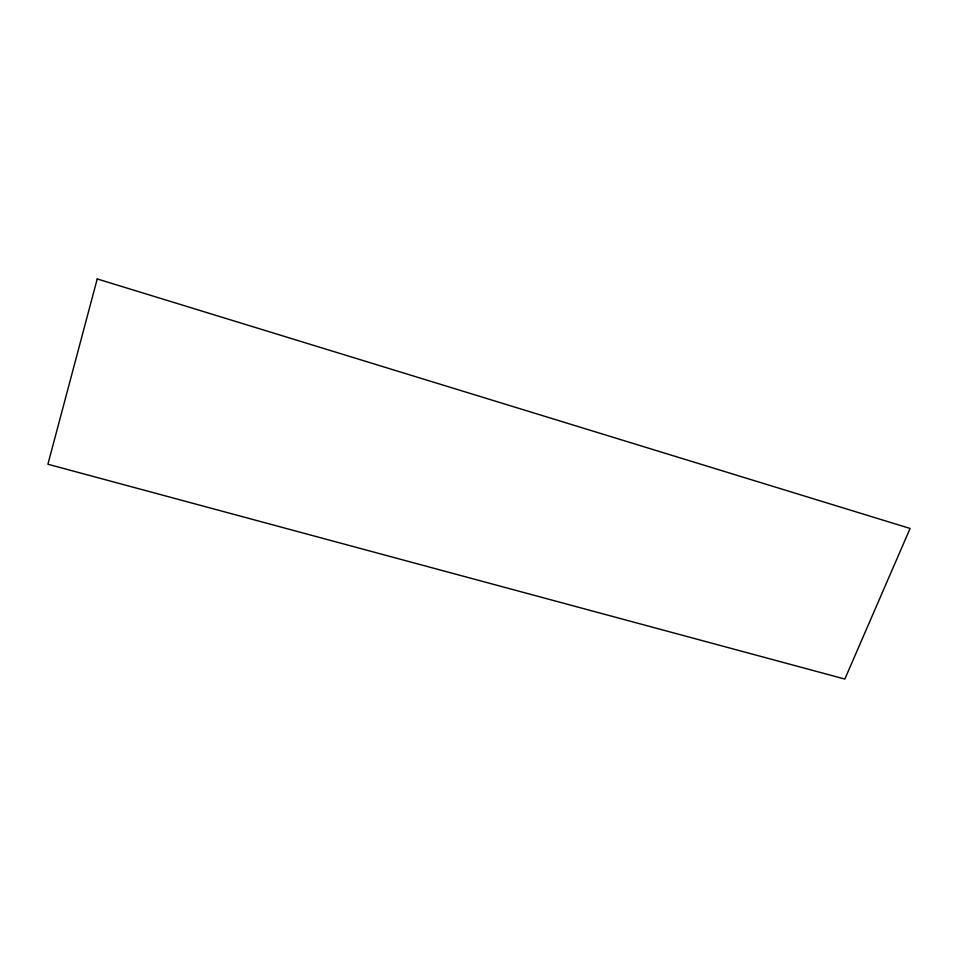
<?xml version="1.0" encoding="UTF-8"?>
<svg xmlns="http://www.w3.org/2000/svg" width="958" height="958" viewBox="0 0 958 958"><rect width="100%" height="100%" fill="white"/><g stroke="black" fill="none" stroke-linecap="round" stroke-linejoin="round"><path stroke-width="1.44" d="M97.225 278.946L47.9 464.235L844.848 679.054L910.1 528.457L97.225 278.946"/></g></svg>
